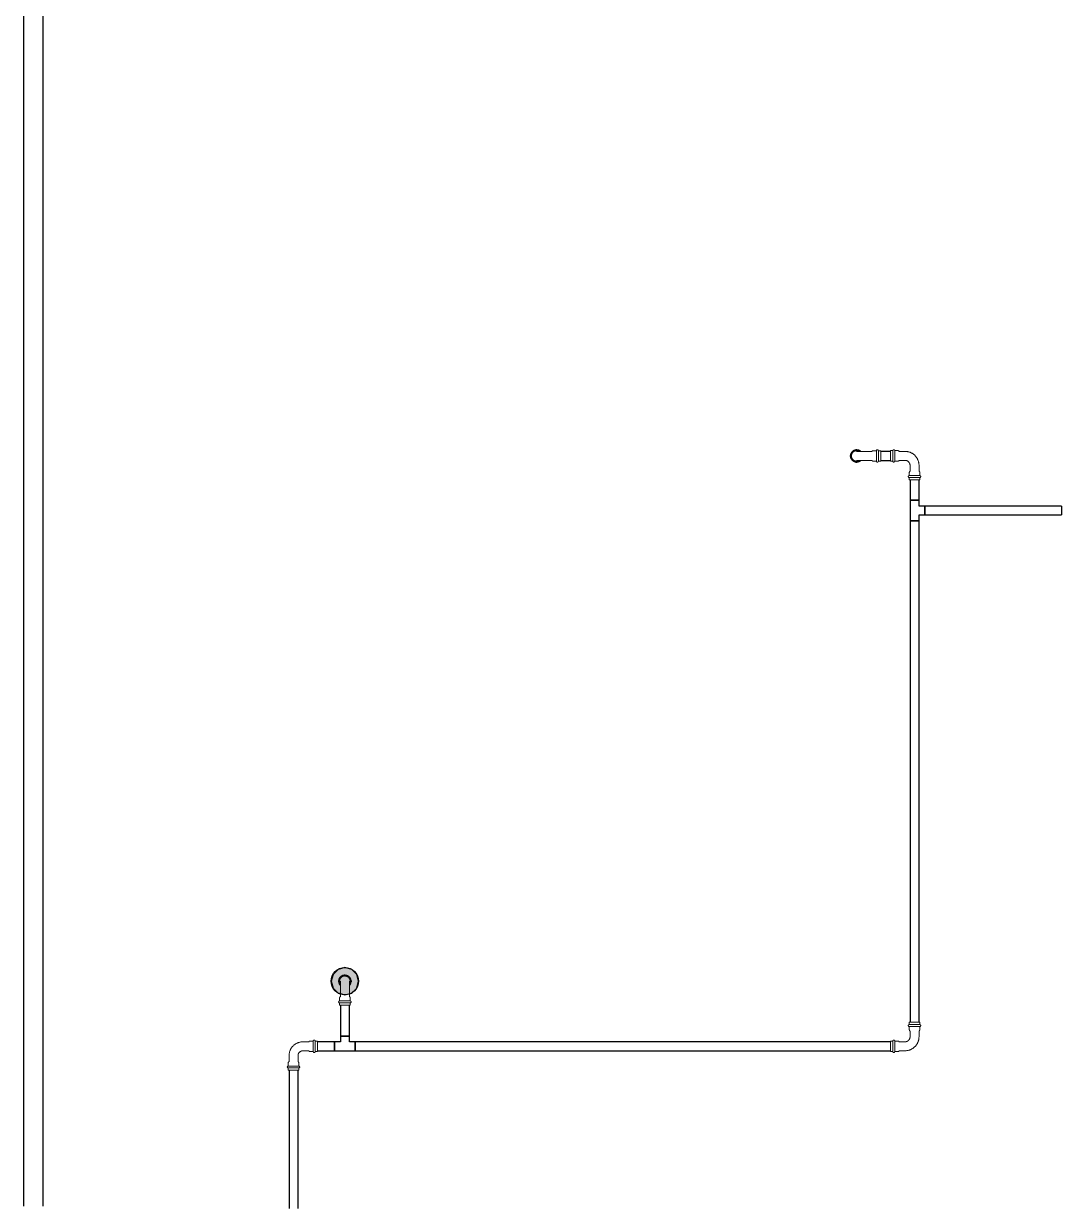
# Model space of a CAD drawing. Header units: inches. Extents: x -3327 to -1, y 8 to 1328.
# Drawn here: x -3016.4 to -2864.4, y 675.4 to 848.8 of the extents above; entities that cross this region are included whole.
import ezdxf

# ---------------------------------------------------------------- set-up
doc = ezdxf.new("R2010")
doc.units = ezdxf.units.IN
doc.header["$MEASUREMENT"] = 0
doc.layers.add('P-PIPE', color=3, linetype='Continuous', lineweight=9)
doc.layers.add('X - REF - FP', color=7, linetype='Continuous', true_color=0xb90000)

# ---------------------------------------------------------------- blocks, each defined once
blk = doc.blocks.new('Victaulic-VicPress316-Elbow 90-45deg Style P568_P571 - Standard-V2-SECOND LEVEL')
at = {"layer": 'P-PIPE'}
for p, q in [((-3203.81, 730.05), (-3203.81, 729.6)), ((-3203.7, 731.1), (-3203.7, 730.2)), ((-3202.39, 730.21), (-3202.39, 731.1)), ((-3202.28, 729.6), (-3202.28, 730.05)), ((-3203.05, 729.6), (-3203.81, 729.6)), ((-3203.81, 729.31), (-3203.81, 728.97)), ((-3203.05, 729.31), (-3203.81, 729.31)), ((-3203.81, 728.97), (-3203.05, 728.97)), ((-3202.28, 729.6), (-3203.05, 729.6)), ((-3202.28, 729.31), (-3203.05, 729.31)), ((-3203.05, 728.97), (-3202.28, 728.97)), ((-3202.28, 728.97), (-3202.28, 729.31))]:
    blk.add_line(p, q, dxfattribs=at)
at = {"layer": 'P-PIPE', "flags": 128}
for points in [[(-3203.05, 733.4), (-3203.08, 733.4), (-3203.12, 733.4), (-3203.16, 733.4), (-3203.19, 733.39), (-3203.23, 733.38), (-3203.26, 733.38), (-3203.3, 733.37), (-3203.33, 733.36), (-3203.37, 733.34), (-3203.4, 733.33), (-3203.43, 733.32), (-3203.47, 733.3), (-3203.5, 733.28), (-3203.53, 733.26), (-3203.56, 733.24), (-3203.59, 733.22), (-3203.62, 733.2), (-3203.65, 733.18), (-3203.67, 733.15), (-3203.7, 733.13), (-3203.73, 733.1), (-3203.75, 733.07), (-3203.77, 733.04), (-3203.79, 733.01), (-3203.81, 732.98), (-3203.83, 732.95), (-3203.85, 732.92), (-3203.87, 732.89), (-3203.88, 732.85), (-3203.9, 732.82), (-3203.91, 732.79), (-3203.92, 732.75), (-3203.93, 732.72), (-3203.94, 732.68), (-3203.94, 732.65), (-3203.95, 732.61), (-3203.95, 732.57), (-3203.96, 732.54), (-3203.96, 732.5), (-3203.96, 732.46), (-3203.96, 732.43), (-3203.95, 732.39), (-3203.95, 732.35), (-3203.94, 732.32), (-3203.93, 732.28), (-3203.93, 732.25), (-3203.91, 732.21), (-3203.9, 732.18), (-3203.89, 732.14), (-3203.88, 732.11), (-3203.86, 732.08), (-3203.84, 732.05), (-3203.82, 732.01), (-3203.8, 731.98), (-3203.78, 731.95), (-3203.76, 731.92), (-3203.74, 731.9), (-3203.71, 731.87)], [(-3202.39, 731.86), (-3202.37, 731.88), (-3202.34, 731.91), (-3202.32, 731.94), (-3202.3, 731.97), (-3202.28, 732), (-3202.26, 732.03), (-3202.24, 732.06), (-3202.23, 732.09), (-3202.21, 732.13), (-3202.2, 732.16), (-3202.18, 732.19), (-3202.17, 732.23), (-3202.16, 732.26), (-3202.15, 732.3), (-3202.15, 732.33), (-3202.14, 732.37), (-3202.14, 732.41), (-3202.14, 732.44), (-3202.13, 732.48), (-3202.13, 732.52), (-3202.14, 732.55), (-3202.14, 732.59), (-3202.14, 732.63), (-3202.15, 732.66), (-3202.16, 732.7), (-3202.17, 732.73), (-3202.18, 732.77), (-3202.19, 732.8), (-3202.2, 732.84), (-3202.22, 732.87), (-3202.23, 732.9), (-3202.25, 732.93), (-3202.27, 732.97), (-3202.29, 733), (-3202.31, 733.03), (-3202.33, 733.06), (-3202.35, 733.08), (-3202.38, 733.11), (-3202.4, 733.14), (-3202.43, 733.16), (-3202.46, 733.19), (-3202.49, 733.21), (-3202.51, 733.23), (-3202.55, 733.25), (-3202.58, 733.27), (-3202.61, 733.29), (-3202.64, 733.31), (-3202.67, 733.32), (-3202.71, 733.34), (-3202.74, 733.35), (-3202.78, 733.36), (-3202.81, 733.37), (-3202.85, 733.38), (-3202.88, 733.39), (-3202.92, 733.39), (-3202.95, 733.4), (-3202.99, 733.4), (-3203.03, 733.4), (-3203.05, 733.4)], [(-3203.05, 733.26), (-3203.08, 733.26), (-3203.11, 733.25), (-3203.14, 733.25), (-3203.17, 733.25), (-3203.2, 733.24), (-3203.23, 733.23), (-3203.26, 733.23), (-3203.29, 733.22), (-3203.32, 733.21), (-3203.34, 733.2), (-3203.37, 733.18), (-3203.4, 733.17), (-3203.43, 733.16), (-3203.45, 733.14), (-3203.48, 733.12), (-3203.5, 733.1), (-3203.53, 733.09), (-3203.55, 733.07), (-3203.57, 733.05), (-3203.6, 733.02), (-3203.62, 733), (-3203.64, 732.98), (-3203.66, 732.95), (-3203.67, 732.93), (-3203.69, 732.9), (-3203.71, 732.88), (-3203.72, 732.85), (-3203.74, 732.82), (-3203.75, 732.8), (-3203.76, 732.77), (-3203.77, 732.74), (-3203.78, 732.71), (-3203.79, 732.68), (-3203.8, 732.65), (-3203.8, 732.62), (-3203.81, 732.59), (-3203.81, 732.56), (-3203.81, 732.53), (-3203.81, 732.5), (-3203.81, 732.47), (-3203.81, 732.44), (-3203.81, 732.41), (-3203.8, 732.38), (-3203.8, 732.35), (-3203.79, 732.32), (-3203.78, 732.29), (-3203.78, 732.26), (-3203.77, 732.23), (-3203.76, 732.2), (-3203.74, 732.17), (-3203.73, 732.14), (-3203.72, 732.12), (-3203.7, 732.1)], [(-3203.7, 732.49), (-3203.7, 732.49), (-3203.7, 732.49), (-3203.7, 732.48), (-3203.7, 732.47), (-3203.7, 732.46), (-3203.7, 732.45), (-3203.7, 732.44), (-3203.7, 732.42), (-3203.7, 732.4), (-3203.7, 732.38), (-3203.7, 732.36), (-3203.7, 732.33), (-3203.7, 732.31), (-3203.7, 732.28), (-3203.7, 732.25), (-3203.7, 732.21), (-3203.7, 732.18), (-3203.7, 732.14), (-3203.7, 732.11), (-3203.7, 732.07), (-3203.7, 732.03), (-3203.7, 731.98), (-3203.7, 731.94), (-3203.7, 731.9), (-3203.7, 731.85), (-3203.7, 731.8), (-3203.7, 731.75), (-3203.7, 731.7), (-3203.7, 731.65), (-3203.7, 731.6), (-3203.7, 731.55), (-3203.7, 731.5), (-3203.7, 731.44), (-3203.7, 731.39), (-3203.7, 731.33), (-3203.7, 731.28), (-3203.7, 731.22), (-3203.7, 731.17), (-3203.7, 731.11), (-3203.7, 731.1)], [(-3202.39, 732.1), (-3202.37, 732.13), (-3202.36, 732.16), (-3202.34, 732.18), (-3202.33, 732.21), (-3202.32, 732.24), (-3202.31, 732.27), (-3202.3, 732.3), (-3202.3, 732.33), (-3202.29, 732.36), (-3202.29, 732.39), (-3202.28, 732.42), (-3202.28, 732.45), (-3202.28, 732.48), (-3202.28, 732.51), (-3202.28, 732.54), (-3202.28, 732.57), (-3202.29, 732.6), (-3202.29, 732.63), (-3202.3, 732.66), (-3202.31, 732.69), (-3202.32, 732.72), (-3202.33, 732.75), (-3202.34, 732.78), (-3202.35, 732.81), (-3202.36, 732.84), (-3202.38, 732.86), (-3202.39, 732.89), (-3202.41, 732.92), (-3202.43, 732.94), (-3202.44, 732.97), (-3202.46, 732.99), (-3202.48, 733.01), (-3202.51, 733.03), (-3202.53, 733.06), (-3202.55, 733.08), (-3202.58, 733.09), (-3202.6, 733.11), (-3202.62, 733.13), (-3202.65, 733.15), (-3202.68, 733.16), (-3202.7, 733.18), (-3202.73, 733.19), (-3202.76, 733.2), (-3202.79, 733.21), (-3202.82, 733.22), (-3202.85, 733.23), (-3202.88, 733.24), (-3202.91, 733.24), (-3202.94, 733.25), (-3202.97, 733.25), (-3203, 733.26), (-3203.03, 733.26), (-3203.05, 733.26)], [(-3202.39, 731.1), (-3202.39, 731.15), (-3202.39, 731.21), (-3202.39, 731.26), (-3202.39, 731.32), (-3202.39, 731.37), (-3202.39, 731.43), (-3202.39, 731.48), (-3202.39, 731.54), (-3202.39, 731.59), (-3202.39, 731.64), (-3202.39, 731.69), (-3202.39, 731.74), (-3202.39, 731.79), (-3202.39, 731.84), (-3202.39, 731.88), (-3202.39, 731.93), (-3202.39, 731.97), (-3202.39, 732.02), (-3202.39, 732.06), (-3202.39, 732.1), (-3202.39, 732.13), (-3202.39, 732.17), (-3202.39, 732.21), (-3202.39, 732.24), (-3202.39, 732.27), (-3202.39, 732.3), (-3202.39, 732.33), (-3202.39, 732.35), (-3202.39, 732.37), (-3202.39, 732.4), (-3202.39, 732.41), (-3202.39, 732.43), (-3202.39, 732.45), (-3202.39, 732.46), (-3202.39, 732.47), (-3202.39, 732.48), (-3202.39, 732.48), (-3202.39, 732.49), (-3202.39, 732.49), (-3202.39, 732.49)], [(-3203.81, 730.05), (-3203.81, 730.06), (-3203.81, 730.07), (-3203.81, 730.08), (-3203.81, 730.09), (-3203.81, 730.11), (-3203.8, 730.12), (-3203.8, 730.13), (-3203.8, 730.14), (-3203.8, 730.15), (-3203.79, 730.16), (-3203.79, 730.17), (-3203.78, 730.18), (-3203.78, 730.19), (-3203.77, 730.2), (-3203.76, 730.2), (-3203.76, 730.21), (-3203.75, 730.22), (-3203.74, 730.23), (-3203.74, 730.24), (-3203.73, 730.25), (-3203.72, 730.25), (-3203.71, 730.26), (-3203.71, 730.27), (-3203.7, 730.27)], [(-3202.39, 730.27), (-3202.38, 730.26), (-3202.37, 730.26), (-3202.36, 730.25), (-3202.36, 730.24), (-3202.35, 730.23), (-3202.34, 730.22), (-3202.33, 730.22), (-3202.33, 730.21), (-3202.32, 730.2), (-3202.32, 730.19), (-3202.31, 730.18), (-3202.31, 730.17), (-3202.3, 730.16), (-3202.3, 730.15), (-3202.29, 730.14), (-3202.29, 730.13), (-3202.29, 730.12), (-3202.29, 730.11), (-3202.28, 730.1), (-3202.28, 730.09), (-3202.28, 730.07), (-3202.28, 730.06), (-3202.28, 730.05), (-3202.28, 730.05)], [(-3203.81, 729.31), (-3203.82, 729.31), (-3203.82, 729.31), (-3203.83, 729.31), (-3203.84, 729.31), (-3203.84, 729.31), (-3203.85, 729.31), (-3203.85, 729.31), (-3203.86, 729.32), (-3203.86, 729.32), (-3203.87, 729.32), (-3203.87, 729.32), (-3203.88, 729.32), (-3203.88, 729.33), (-3203.89, 729.33), (-3203.89, 729.33), (-3203.9, 729.34), (-3203.9, 729.34), (-3203.91, 729.34), (-3203.91, 729.35), (-3203.92, 729.35), (-3203.92, 729.36), (-3203.92, 729.36), (-3203.93, 729.37), (-3203.93, 729.37), (-3203.93, 729.38), (-3203.94, 729.38), (-3203.94, 729.39), (-3203.94, 729.39), (-3203.95, 729.4), (-3203.95, 729.4), (-3203.95, 729.41), (-3203.95, 729.41), (-3203.95, 729.42), (-3203.95, 729.42), (-3203.96, 729.43), (-3203.96, 729.44), (-3203.96, 729.44), (-3203.96, 729.45), (-3203.96, 729.45), (-3203.96, 729.46), (-3203.96, 729.46), (-3203.96, 729.47), (-3203.96, 729.48), (-3203.96, 729.48), (-3203.95, 729.49), (-3203.95, 729.49), (-3203.95, 729.5), (-3203.95, 729.5), (-3203.95, 729.51), (-3203.94, 729.51), (-3203.94, 729.52), (-3203.94, 729.52), (-3203.94, 729.53), (-3203.93, 729.53), (-3203.93, 729.54), (-3203.93, 729.54), (-3203.92, 729.55), (-3203.92, 729.55), (-3203.92, 729.56), (-3203.91, 729.56), (-3203.91, 729.57), (-3203.9, 729.57), (-3203.9, 729.57), (-3203.89, 729.58), (-3203.89, 729.58), (-3203.88, 729.58), (-3203.88, 729.58), (-3203.87, 729.59), (-3203.87, 729.59), (-3203.86, 729.59), (-3203.86, 729.59), (-3203.85, 729.59), (-3203.84, 729.6), (-3203.84, 729.6), (-3203.83, 729.6), (-3203.83, 729.6), (-3203.82, 729.6), (-3203.82, 729.6), (-3203.81, 729.6)], [(-3203.05, 729.6), (-3203.08, 729.6), (-3203.11, 729.6), (-3203.14, 729.6), (-3203.17, 729.6), (-3203.2, 729.6), (-3203.23, 729.6), (-3203.26, 729.6), (-3203.29, 729.6), (-3203.32, 729.6), (-3203.34, 729.6), (-3203.37, 729.6), (-3203.4, 729.6), (-3203.43, 729.6), (-3203.45, 729.6), (-3203.48, 729.6), (-3203.5, 729.6), (-3203.53, 729.6), (-3203.55, 729.6), (-3203.57, 729.6), (-3203.6, 729.6), (-3203.62, 729.6), (-3203.64, 729.6), (-3203.66, 729.6), (-3203.67, 729.6), (-3203.69, 729.6), (-3203.71, 729.6), (-3203.72, 729.6), (-3203.74, 729.6), (-3203.75, 729.6), (-3203.76, 729.6), (-3203.77, 729.6), (-3203.78, 729.6), (-3203.79, 729.6), (-3203.8, 729.6), (-3203.8, 729.6), (-3203.81, 729.6), (-3203.81, 729.6), (-3203.81, 729.6), (-3203.81, 729.6), (-3203.81, 729.6)], [(-3203.81, 729.6), (-3203.81, 729.6), (-3203.81, 729.6), (-3203.81, 729.6), (-3203.8, 729.6), (-3203.8, 729.6), (-3203.79, 729.6), (-3203.78, 729.6), (-3203.77, 729.6)], [(-3203.77, 729.31), (-3203.78, 729.31), (-3203.79, 729.31), (-3203.8, 729.31), (-3203.8, 729.31), (-3203.81, 729.31), (-3203.81, 729.31), (-3203.81, 729.31), (-3203.81, 729.31), (-3203.81, 729.31)], [(-3203.81, 729.31), (-3203.81, 729.31), (-3203.81, 729.31), (-3203.81, 729.31), (-3203.8, 729.31), (-3203.8, 729.31), (-3203.79, 729.31), (-3203.78, 729.31), (-3203.77, 729.31), (-3203.76, 729.31), (-3203.75, 729.31), (-3203.74, 729.31), (-3203.73, 729.31), (-3203.71, 729.31), (-3203.7, 729.31), (-3203.68, 729.31), (-3203.66, 729.31), (-3203.64, 729.31), (-3203.62, 729.31), (-3203.6, 729.31), (-3203.58, 729.31), (-3203.56, 729.31), (-3203.53, 729.31), (-3203.51, 729.31), (-3203.49, 729.31), (-3203.46, 729.31), (-3203.43, 729.31), (-3203.41, 729.31), (-3203.38, 729.31), (-3203.35, 729.31), (-3203.32, 729.31), (-3203.29, 729.31), (-3203.27, 729.31), (-3203.24, 729.31), (-3203.21, 729.31), (-3203.18, 729.31), (-3203.15, 729.31), (-3203.12, 729.31), (-3203.08, 729.31), (-3203.05, 729.31), (-3203.05, 729.31)], [(-3202.28, 729.6), (-3202.28, 729.6), (-3202.28, 729.6), (-3202.29, 729.6), (-3202.29, 729.6), (-3202.29, 729.6), (-3202.3, 729.6), (-3202.31, 729.6), (-3202.32, 729.6), (-3202.33, 729.6), (-3202.34, 729.6), (-3202.35, 729.6), (-3202.37, 729.6), (-3202.38, 729.6), (-3202.4, 729.6), (-3202.41, 729.6), (-3202.43, 729.6), (-3202.45, 729.6), (-3202.47, 729.6), (-3202.49, 729.6), (-3202.51, 729.6), (-3202.53, 729.6), (-3202.56, 729.6), (-3202.58, 729.6), (-3202.61, 729.6), (-3202.63, 729.6), (-3202.66, 729.6), (-3202.68, 729.6), (-3202.71, 729.6), (-3202.74, 729.6), (-3202.77, 729.6), (-3202.8, 729.6), (-3202.83, 729.6), (-3202.86, 729.6), (-3202.89, 729.6), (-3202.92, 729.6), (-3202.95, 729.6), (-3202.98, 729.6), (-3203.01, 729.6), (-3203.04, 729.6), (-3203.05, 729.6)], [(-3203.05, 729.31), (-3203.02, 729.31), (-3202.98, 729.31), (-3202.95, 729.31), (-3202.92, 729.31), (-3202.89, 729.31), (-3202.86, 729.31), (-3202.83, 729.31), (-3202.8, 729.31), (-3202.78, 729.31), (-3202.75, 729.31), (-3202.72, 729.31), (-3202.69, 729.31), (-3202.67, 729.31), (-3202.64, 729.31), (-3202.61, 729.31), (-3202.59, 729.31), (-3202.56, 729.31), (-3202.54, 729.31), (-3202.52, 729.31), (-3202.5, 729.31), (-3202.48, 729.31), (-3202.46, 729.31), (-3202.44, 729.31), (-3202.42, 729.31), (-3202.4, 729.31), (-3202.39, 729.31), (-3202.37, 729.31), (-3202.36, 729.31), (-3202.34, 729.31), (-3202.33, 729.31), (-3202.32, 729.31), (-3202.31, 729.31), (-3202.3, 729.31), (-3202.3, 729.31), (-3202.29, 729.31), (-3202.29, 729.31), (-3202.28, 729.31), (-3202.28, 729.31), (-3202.28, 729.31), (-3202.28, 729.31)], [(-3202.32, 729.6), (-3202.31, 729.6), (-3202.3, 729.6), (-3202.3, 729.6), (-3202.29, 729.6), (-3202.29, 729.6), (-3202.28, 729.6), (-3202.28, 729.6), (-3202.28, 729.6), (-3202.28, 729.6)], [(-3202.28, 729.31), (-3202.28, 729.31), (-3202.28, 729.31), (-3202.29, 729.31), (-3202.29, 729.31), (-3202.29, 729.31), (-3202.3, 729.31), (-3202.31, 729.31), (-3202.32, 729.31)], [(-3202.28, 729.6), (-3202.27, 729.6), (-3202.27, 729.6), (-3202.26, 729.6), (-3202.26, 729.6), (-3202.25, 729.6), (-3202.24, 729.6), (-3202.24, 729.59), (-3202.23, 729.59), (-3202.23, 729.59), (-3202.22, 729.59), (-3202.22, 729.59), (-3202.21, 729.58), (-3202.21, 729.58), (-3202.2, 729.58), (-3202.2, 729.57), (-3202.19, 729.57), (-3202.19, 729.57), (-3202.18, 729.56), (-3202.18, 729.56), (-3202.18, 729.56), (-3202.17, 729.55), (-3202.17, 729.55), (-3202.16, 729.54), (-3202.16, 729.54), (-3202.16, 729.53), (-3202.15, 729.53), (-3202.15, 729.52), (-3202.15, 729.52), (-3202.15, 729.51), (-3202.14, 729.51), (-3202.14, 729.5), (-3202.14, 729.5), (-3202.14, 729.49), (-3202.14, 729.48), (-3202.14, 729.48), (-3202.14, 729.47), (-3202.13, 729.47), (-3202.13, 729.46), (-3202.13, 729.46), (-3202.13, 729.45), (-3202.13, 729.44), (-3202.13, 729.44), (-3202.14, 729.43), (-3202.14, 729.43), (-3202.14, 729.42), (-3202.14, 729.42), (-3202.14, 729.41), (-3202.14, 729.4), (-3202.14, 729.4), (-3202.15, 729.39), (-3202.15, 729.39), (-3202.15, 729.38), (-3202.16, 729.38), (-3202.16, 729.37), (-3202.16, 729.37), (-3202.17, 729.36), (-3202.17, 729.36), (-3202.17, 729.35), (-3202.18, 729.35), (-3202.18, 729.35), (-3202.19, 729.34), (-3202.19, 729.34), (-3202.19, 729.34), (-3202.2, 729.33), (-3202.2, 729.33), (-3202.21, 729.33), (-3202.21, 729.32), (-3202.22, 729.32), (-3202.23, 729.32), (-3202.23, 729.32), (-3202.24, 729.32), (-3202.24, 729.31), (-3202.25, 729.31), (-3202.25, 729.31), (-3202.26, 729.31), (-3202.26, 729.31), (-3202.27, 729.31), (-3202.28, 729.31), (-3202.28, 729.31)]]:
    blk.add_lwpolyline(points, dxfattribs=at)
blk = doc.blocks.new('Victaulic-VicPress316-Elbow 90-45deg Style P568_P571 - Standard-V1-SECOND LEVEL')
at = {"layer": 'P-PIPE'}
for p, q in [((-0.77, 3.52), (-0.77, 3.18)), ((0.77, 3.52), (-0.77, 3.52)), ((0.77, 3.18), (0.77, 3.52)), ((-0.77, 3.18), (0.77, 3.18)), ((-0.77, 2.89), (-0.77, 2.44)), ((-0.77, 2.89), (0.77, 2.89)), ((-0.66, 2.28), (-0.66, 1.39)), ((0.66, 1.39), (0.66, 2.28)), ((0.77, 2.44), (0.77, 2.89)), ((-3.18, 0.77), (-3.52, 0.77)), ((-3.52, 0.77), (-3.52, -0.77)), ((-3.18, -0.77), (-3.18, 0.77)), ((-2.44, 0.77), (-2.89, 0.77)), ((-2.89, -0.77), (-2.89, 0.77)), ((-1.39, 0.66), (-2.28, 0.66)), ((-3.52, -0.77), (-3.18, -0.77)), ((-2.89, -0.77), (-2.44, -0.77)), ((-2.28, -0.66), (-1.39, -0.66))]:
    blk.add_line(p, q, dxfattribs=at)
at = {"layer": 'P-PIPE', "flags": 128}
for points in [[(-0.77, 2.89), (-0.77, 2.89), (-0.78, 2.89), (-0.78, 2.89), (-0.79, 2.89), (-0.8, 2.89), (-0.8, 2.89), (-0.81, 2.9), (-0.81, 2.9), (-0.82, 2.9), (-0.82, 2.9), (-0.83, 2.9), (-0.83, 2.91), (-0.84, 2.91), (-0.84, 2.91), (-0.85, 2.92), (-0.85, 2.92), (-0.86, 2.92), (-0.86, 2.93), (-0.87, 2.93), (-0.87, 2.93), (-0.87, 2.94), (-0.88, 2.94), (-0.88, 2.95), (-0.89, 2.95), (-0.89, 2.96), (-0.89, 2.96), (-0.89, 2.97), (-0.9, 2.97), (-0.9, 2.98), (-0.9, 2.98), (-0.9, 2.99), (-0.91, 2.99), (-0.91, 3), (-0.91, 3.01), (-0.91, 3.01), (-0.91, 3.02), (-0.91, 3.02), (-0.91, 3.03), (-0.91, 3.03), (-0.91, 3.04), (-0.91, 3.05), (-0.91, 3.05), (-0.91, 3.06), (-0.91, 3.06), (-0.91, 3.07), (-0.91, 3.07), (-0.91, 3.08), (-0.9, 3.09), (-0.9, 3.09), (-0.9, 3.1), (-0.9, 3.1), (-0.89, 3.11), (-0.89, 3.11), (-0.89, 3.12), (-0.88, 3.12), (-0.88, 3.13), (-0.88, 3.13), (-0.87, 3.14), (-0.87, 3.14), (-0.86, 3.14), (-0.86, 3.15), (-0.86, 3.15), (-0.85, 3.15), (-0.85, 3.16), (-0.84, 3.16), (-0.84, 3.16), (-0.83, 3.17), (-0.83, 3.17), (-0.82, 3.17), (-0.82, 3.17), (-0.81, 3.17), (-0.8, 3.18), (-0.8, 3.18), (-0.79, 3.18), (-0.79, 3.18), (-0.78, 3.18), (-0.78, 3.18), (-0.77, 3.18), (-0.77, 3.18)], [(0.77, 3.18), (0.77, 3.18), (0.76, 3.18), (0.76, 3.18), (0.76, 3.18), (0.75, 3.18), (0.74, 3.18), (0.74, 3.18), (0.73, 3.18), (0.72, 3.18), (0.71, 3.18), (0.69, 3.18), (0.68, 3.18), (0.67, 3.18), (0.65, 3.18), (0.63, 3.18), (0.61, 3.18), (0.6, 3.18), (0.58, 3.18), (0.56, 3.18), (0.53, 3.18), (0.51, 3.18), (0.49, 3.18), (0.46, 3.18), (0.44, 3.18), (0.41, 3.18), (0.39, 3.18), (0.36, 3.18), (0.33, 3.18), (0.31, 3.18), (0.28, 3.18), (0.25, 3.18), (0.22, 3.18), (0.19, 3.18), (0.16, 3.18), (0.13, 3.18), (0.1, 3.18), (0.07, 3.18), (0.04, 3.18), (0.01, 3.18), (-0.02, 3.18), (-0.05, 3.18), (-0.08, 3.18), (-0.11, 3.18), (-0.14, 3.18), (-0.17, 3.18), (-0.2, 3.18), (-0.23, 3.18), (-0.26, 3.18), (-0.29, 3.18), (-0.32, 3.18), (-0.35, 3.18), (-0.37, 3.18), (-0.4, 3.18), (-0.43, 3.18), (-0.45, 3.18), (-0.48, 3.18), (-0.5, 3.18), (-0.52, 3.18), (-0.54, 3.18), (-0.57, 3.18), (-0.59, 3.18), (-0.6, 3.18), (-0.62, 3.18), (-0.64, 3.18), (-0.66, 3.18), (-0.67, 3.18), (-0.69, 3.18), (-0.7, 3.18), (-0.71, 3.18), (-0.72, 3.18), (-0.73, 3.18), (-0.74, 3.18), (-0.75, 3.18), (-0.75, 3.18), (-0.76, 3.18), (-0.76, 3.18), (-0.77, 3.18), (-0.77, 3.18), (-0.77, 3.18)], [(-0.77, 3.18), (-0.77, 3.18), (-0.76, 3.18), (-0.76, 3.18), (-0.76, 3.18), (-0.75, 3.18), (-0.74, 3.18), (-0.74, 3.18), (-0.73, 3.18)], [(-0.77, 2.89), (-0.77, 2.89), (-0.76, 2.89), (-0.76, 2.89), (-0.76, 2.89), (-0.75, 2.89), (-0.74, 2.89), (-0.74, 2.89), (-0.73, 2.89), (-0.72, 2.89), (-0.71, 2.89), (-0.69, 2.89), (-0.68, 2.89), (-0.67, 2.89), (-0.65, 2.89), (-0.63, 2.89), (-0.61, 2.89), (-0.6, 2.89), (-0.58, 2.89), (-0.56, 2.89), (-0.53, 2.89), (-0.51, 2.89), (-0.49, 2.89), (-0.46, 2.89), (-0.44, 2.89), (-0.41, 2.89), (-0.39, 2.89), (-0.36, 2.89), (-0.33, 2.89), (-0.31, 2.89), (-0.28, 2.89), (-0.25, 2.89), (-0.22, 2.89), (-0.19, 2.89), (-0.16, 2.89), (-0.13, 2.89), (-0.1, 2.89), (-0.07, 2.89), (-0.04, 2.89), (-0.01, 2.89), (0.02, 2.89), (0.05, 2.89), (0.08, 2.89), (0.11, 2.89), (0.14, 2.89), (0.17, 2.89), (0.2, 2.89), (0.23, 2.89), (0.26, 2.89), (0.29, 2.89), (0.32, 2.89), (0.35, 2.89), (0.37, 2.89), (0.4, 2.89), (0.43, 2.89), (0.45, 2.89), (0.48, 2.89), (0.5, 2.89), (0.52, 2.89), (0.54, 2.89), (0.57, 2.89), (0.59, 2.89), (0.6, 2.89), (0.62, 2.89), (0.64, 2.89), (0.66, 2.89), (0.67, 2.89), (0.69, 2.89), (0.7, 2.89), (0.71, 2.89), (0.72, 2.89), (0.73, 2.89), (0.74, 2.89), (0.75, 2.89), (0.75, 2.89), (0.76, 2.89), (0.76, 2.89), (0.77, 2.89), (0.77, 2.89), (0.77, 2.89)], [(-0.72, 2.89), (-0.73, 2.89), (-0.74, 2.89), (-0.75, 2.89), (-0.75, 2.89), (-0.76, 2.89), (-0.76, 2.89), (-0.77, 2.89), (-0.77, 2.89), (-0.77, 2.89)], [(-0.66, 2.22), (-0.67, 2.23), (-0.67, 2.23), (-0.68, 2.24), (-0.69, 2.25), (-0.7, 2.26), (-0.7, 2.27), (-0.71, 2.27), (-0.72, 2.28), (-0.72, 2.29), (-0.73, 2.3), (-0.73, 2.31), (-0.74, 2.32), (-0.74, 2.33), (-0.75, 2.34), (-0.75, 2.35), (-0.76, 2.36), (-0.76, 2.37), (-0.76, 2.38), (-0.76, 2.39), (-0.76, 2.4), (-0.77, 2.42), (-0.77, 2.43), (-0.77, 2.44), (-0.77, 2.44)], [(0.77, 2.44), (0.77, 2.43), (0.77, 2.42), (0.76, 2.41), (0.76, 2.4), (0.76, 2.38), (0.76, 2.37), (0.76, 2.36), (0.75, 2.35), (0.75, 2.34), (0.74, 2.33), (0.74, 2.32), (0.74, 2.31), (0.73, 2.3), (0.72, 2.29), (0.72, 2.29), (0.71, 2.28), (0.71, 2.27), (0.7, 2.26), (0.69, 2.25), (0.68, 2.24), (0.68, 2.24), (0.67, 2.23), (0.66, 2.22), (0.66, 2.22)], [(0.72, 3.18), (0.73, 3.18), (0.74, 3.18), (0.75, 3.18), (0.75, 3.18), (0.76, 3.18), (0.76, 3.18), (0.77, 3.18), (0.77, 3.18), (0.77, 3.18)], [(0.77, 2.89), (0.77, 2.89), (0.76, 2.89), (0.76, 2.89), (0.76, 2.89), (0.75, 2.89), (0.74, 2.89), (0.74, 2.89), (0.73, 2.89)], [(0.77, 3.18), (0.77, 3.18), (0.78, 3.18), (0.78, 3.18), (0.79, 3.18), (0.8, 3.18), (0.8, 3.18), (0.81, 3.18), (0.81, 3.17), (0.82, 3.17), (0.82, 3.17), (0.83, 3.17), (0.83, 3.17), (0.84, 3.16), (0.84, 3.16), (0.85, 3.16), (0.85, 3.15), (0.86, 3.15), (0.86, 3.15), (0.87, 3.14), (0.87, 3.14), (0.87, 3.13), (0.88, 3.13), (0.88, 3.12), (0.89, 3.12), (0.89, 3.11), (0.89, 3.11), (0.89, 3.1), (0.9, 3.1), (0.9, 3.09), (0.9, 3.09), (0.9, 3.08), (0.91, 3.08), (0.91, 3.07), (0.91, 3.07), (0.91, 3.06), (0.91, 3.05), (0.91, 3.05), (0.91, 3.04), (0.91, 3.04), (0.91, 3.03), (0.91, 3.03), (0.91, 3.02), (0.91, 3.01), (0.91, 3.01), (0.91, 3), (0.91, 3), (0.91, 2.99), (0.9, 2.99), (0.9, 2.98), (0.9, 2.98), (0.9, 2.97), (0.89, 2.97), (0.89, 2.96), (0.89, 2.96), (0.88, 2.95), (0.88, 2.95), (0.88, 2.94), (0.87, 2.94), (0.87, 2.93), (0.86, 2.93), (0.86, 2.92), (0.86, 2.92), (0.85, 2.92), (0.85, 2.91), (0.84, 2.91), (0.84, 2.91), (0.83, 2.91), (0.83, 2.9), (0.82, 2.9), (0.82, 2.9), (0.81, 2.9), (0.8, 2.9), (0.8, 2.89), (0.79, 2.89), (0.79, 2.89), (0.78, 2.89), (0.78, 2.89), (0.77, 2.89), (0.77, 2.89)], [(-3.18, 0.77), (-3.18, 0.77), (-3.18, 0.78), (-3.18, 0.78), (-3.18, 0.79), (-3.18, 0.8), (-3.18, 0.8), (-3.18, 0.81), (-3.17, 0.81), (-3.17, 0.82), (-3.17, 0.82), (-3.17, 0.83), (-3.17, 0.83), (-3.16, 0.84), (-3.16, 0.84), (-3.16, 0.85), (-3.15, 0.85), (-3.15, 0.86), (-3.15, 0.86), (-3.14, 0.87), (-3.14, 0.87), (-3.13, 0.87), (-3.13, 0.88), (-3.12, 0.88), (-3.12, 0.89), (-3.11, 0.89), (-3.11, 0.89), (-3.1, 0.89), (-3.1, 0.9), (-3.09, 0.9), (-3.09, 0.9), (-3.08, 0.9), (-3.08, 0.91), (-3.07, 0.91), (-3.07, 0.91), (-3.06, 0.91), (-3.05, 0.91), (-3.05, 0.91), (-3.04, 0.91), (-3.04, 0.91), (-3.03, 0.91), (-3.03, 0.91), (-3.02, 0.91), (-3.01, 0.91), (-3.01, 0.91), (-3, 0.91), (-3, 0.91), (-2.99, 0.91), (-2.99, 0.9), (-2.98, 0.9), (-2.98, 0.9), (-2.97, 0.9), (-2.97, 0.89), (-2.96, 0.89), (-2.96, 0.89), (-2.95, 0.88), (-2.95, 0.88), (-2.94, 0.88), (-2.94, 0.87), (-2.93, 0.87), (-2.93, 0.86), (-2.92, 0.86), (-2.92, 0.86), (-2.92, 0.85), (-2.91, 0.85), (-2.91, 0.84), (-2.91, 0.84), (-2.91, 0.83), (-2.9, 0.83), (-2.9, 0.82), (-2.9, 0.82), (-2.9, 0.81), (-2.9, 0.8), (-2.89, 0.8), (-2.89, 0.79), (-2.89, 0.79), (-2.89, 0.78), (-2.89, 0.78), (-2.89, 0.77), (-2.89, 0.77)], [(-3.18, 0.77), (-3.18, 0.77), (-3.18, 0.76), (-3.18, 0.76), (-3.18, 0.76), (-3.18, 0.75), (-3.18, 0.74), (-3.18, 0.74), (-3.18, 0.73), (-3.18, 0.72), (-3.18, 0.71), (-3.18, 0.69), (-3.18, 0.68), (-3.18, 0.67), (-3.18, 0.65), (-3.18, 0.63), (-3.18, 0.61), (-3.18, 0.6), (-3.18, 0.58), (-3.18, 0.56), (-3.18, 0.53), (-3.18, 0.51), (-3.18, 0.49), (-3.18, 0.46), (-3.18, 0.44), (-3.18, 0.41), (-3.18, 0.39), (-3.18, 0.36), (-3.18, 0.33), (-3.18, 0.31), (-3.18, 0.28), (-3.18, 0.25), (-3.18, 0.22), (-3.18, 0.19), (-3.18, 0.16), (-3.18, 0.13), (-3.18, 0.1), (-3.18, 0.07), (-3.18, 0.04), (-3.18, 0.01), (-3.18, -0.02), (-3.18, -0.05), (-3.18, -0.08), (-3.18, -0.11), (-3.18, -0.14), (-3.18, -0.17), (-3.18, -0.2), (-3.18, -0.23), (-3.18, -0.26), (-3.18, -0.29), (-3.18, -0.32), (-3.18, -0.35), (-3.18, -0.37), (-3.18, -0.4), (-3.18, -0.43), (-3.18, -0.45), (-3.18, -0.48), (-3.18, -0.5), (-3.18, -0.52), (-3.18, -0.54), (-3.18, -0.57), (-3.18, -0.59), (-3.18, -0.6), (-3.18, -0.62), (-3.18, -0.64), (-3.18, -0.66), (-3.18, -0.67), (-3.18, -0.69), (-3.18, -0.7), (-3.18, -0.71), (-3.18, -0.72), (-3.18, -0.73), (-3.18, -0.74), (-3.18, -0.75), (-3.18, -0.75), (-3.18, -0.76), (-3.18, -0.76), (-3.18, -0.77), (-3.18, -0.77), (-3.18, -0.77)], [(-3.18, 0.72), (-3.18, 0.73), (-3.18, 0.74), (-3.18, 0.75), (-3.18, 0.75), (-3.18, 0.76), (-3.18, 0.76), (-3.18, 0.77), (-3.18, 0.77), (-3.18, 0.77)], [(-2.89, -0.77), (-2.89, -0.77), (-2.89, -0.76), (-2.89, -0.76), (-2.89, -0.76), (-2.89, -0.75), (-2.89, -0.74), (-2.89, -0.74), (-2.89, -0.73), (-2.89, -0.72), (-2.89, -0.71), (-2.89, -0.69), (-2.89, -0.68), (-2.89, -0.67), (-2.89, -0.65), (-2.89, -0.63), (-2.89, -0.61), (-2.89, -0.6), (-2.89, -0.58), (-2.89, -0.56), (-2.89, -0.53), (-2.89, -0.51), (-2.89, -0.49), (-2.89, -0.46), (-2.89, -0.44), (-2.89, -0.41), (-2.89, -0.39), (-2.89, -0.36), (-2.89, -0.33), (-2.89, -0.31), (-2.89, -0.28), (-2.89, -0.25), (-2.89, -0.22), (-2.89, -0.19), (-2.89, -0.16), (-2.89, -0.13), (-2.89, -0.1), (-2.89, -0.07), (-2.89, -0.04), (-2.89, -0.01), (-2.89, 0.02), (-2.89, 0.05), (-2.89, 0.08), (-2.89, 0.11), (-2.89, 0.14), (-2.89, 0.17), (-2.89, 0.2), (-2.89, 0.23), (-2.89, 0.26), (-2.89, 0.29), (-2.89, 0.32), (-2.89, 0.35), (-2.89, 0.37), (-2.89, 0.4), (-2.89, 0.43), (-2.89, 0.45), (-2.89, 0.48), (-2.89, 0.5), (-2.89, 0.52), (-2.89, 0.54), (-2.89, 0.57), (-2.89, 0.59), (-2.89, 0.6), (-2.89, 0.62), (-2.89, 0.64), (-2.89, 0.66), (-2.89, 0.67), (-2.89, 0.69), (-2.89, 0.7), (-2.89, 0.71), (-2.89, 0.72), (-2.89, 0.73), (-2.89, 0.74), (-2.89, 0.75), (-2.89, 0.75), (-2.89, 0.76), (-2.89, 0.76), (-2.89, 0.77), (-2.89, 0.77), (-2.89, 0.77)], [(-2.89, 0.77), (-2.89, 0.77), (-2.89, 0.76), (-2.89, 0.76), (-2.89, 0.76), (-2.89, 0.75), (-2.89, 0.74), (-2.89, 0.74), (-2.89, 0.73)], [(-2.44, 0.77), (-2.43, 0.77), (-2.42, 0.77), (-2.41, 0.76), (-2.4, 0.76), (-2.38, 0.76), (-2.37, 0.76), (-2.36, 0.76), (-2.35, 0.75), (-2.34, 0.75), (-2.33, 0.74), (-2.32, 0.74), (-2.31, 0.74), (-2.3, 0.73), (-2.29, 0.72), (-2.29, 0.72), (-2.28, 0.71), (-2.27, 0.71), (-2.26, 0.7), (-2.25, 0.69), (-2.24, 0.68), (-2.24, 0.68), (-2.23, 0.67), (-2.22, 0.66), (-2.22, 0.66)], [(-0.66, 1.39), (-0.66, 1.36), (-0.66, 1.33), (-0.66, 1.3), (-0.67, 1.28), (-0.67, 1.25), (-0.68, 1.22), (-0.69, 1.19), (-0.69, 1.16), (-0.7, 1.13), (-0.72, 1.11), (-0.73, 1.08), (-0.74, 1.05), (-0.75, 1.03), (-0.77, 1), (-0.79, 0.98), (-0.8, 0.95), (-0.82, 0.93), (-0.84, 0.91), (-0.86, 0.89), (-0.88, 0.87), (-0.9, 0.85), (-0.92, 0.83), (-0.95, 0.81), (-0.97, 0.79), (-1, 0.77), (-1.02, 0.76), (-1.05, 0.74), (-1.07, 0.73), (-1.1, 0.72), (-1.13, 0.71), (-1.15, 0.7), (-1.18, 0.69), (-1.21, 0.68), (-1.24, 0.67), (-1.27, 0.67), (-1.3, 0.66), (-1.33, 0.66), (-1.36, 0.66), (-1.39, 0.66), (-1.39, 0.66)], [(-1.39, -0.66), (-1.31, -0.66), (-1.23, -0.65), (-1.15, -0.64), (-1.07, -0.63), (-0.99, -0.62), (-0.91, -0.6), (-0.83, -0.58), (-0.75, -0.55), (-0.67, -0.53), (-0.59, -0.5), (-0.52, -0.46), (-0.45, -0.43), (-0.37, -0.39), (-0.3, -0.34), (-0.24, -0.3), (-0.17, -0.25), (-0.1, -0.2), (-0.04, -0.15), (0.02, -0.09), (0.08, -0.04), (0.13, 0.02), (0.19, 0.09), (0.24, 0.15), (0.29, 0.22), (0.33, 0.29), (0.38, 0.35), (0.42, 0.43), (0.45, 0.5), (0.49, 0.57), (0.52, 0.65), (0.55, 0.73), (0.57, 0.81), (0.59, 0.88), (0.61, 0.96), (0.63, 1.04), (0.64, 1.13), (0.65, 1.21), (0.65, 1.29), (0.66, 1.37), (0.66, 1.39)], [(-3.18, -0.77), (-3.18, -0.77), (-3.18, -0.76), (-3.18, -0.76), (-3.18, -0.76), (-3.18, -0.75), (-3.18, -0.74), (-3.18, -0.74), (-3.18, -0.73)], [(-2.89, -0.77), (-2.89, -0.77), (-2.89, -0.78), (-2.89, -0.78), (-2.89, -0.79), (-2.89, -0.8), (-2.89, -0.8), (-2.9, -0.81), (-2.9, -0.81), (-2.9, -0.82), (-2.9, -0.82), (-2.9, -0.83), (-2.91, -0.83), (-2.91, -0.84), (-2.91, -0.84), (-2.92, -0.85), (-2.92, -0.85), (-2.92, -0.86), (-2.93, -0.86), (-2.93, -0.87), (-2.93, -0.87), (-2.94, -0.87), (-2.94, -0.88), (-2.95, -0.88), (-2.95, -0.89), (-2.96, -0.89), (-2.96, -0.89), (-2.97, -0.89), (-2.97, -0.9), (-2.98, -0.9), (-2.98, -0.9), (-2.99, -0.9), (-2.99, -0.91), (-3, -0.91), (-3.01, -0.91), (-3.01, -0.91), (-3.02, -0.91), (-3.02, -0.91), (-3.03, -0.91), (-3.03, -0.91), (-3.04, -0.91), (-3.05, -0.91), (-3.05, -0.91), (-3.06, -0.91), (-3.06, -0.91), (-3.07, -0.91), (-3.07, -0.91), (-3.08, -0.91), (-3.09, -0.9), (-3.09, -0.9), (-3.1, -0.9), (-3.1, -0.9), (-3.11, -0.89), (-3.11, -0.89), (-3.12, -0.89), (-3.12, -0.88), (-3.13, -0.88), (-3.13, -0.88), (-3.14, -0.87), (-3.14, -0.87), (-3.14, -0.86), (-3.15, -0.86), (-3.15, -0.86), (-3.15, -0.85), (-3.16, -0.85), (-3.16, -0.84), (-3.16, -0.84), (-3.17, -0.83), (-3.17, -0.83), (-3.17, -0.82), (-3.17, -0.82), (-3.17, -0.81), (-3.18, -0.8), (-3.18, -0.8), (-3.18, -0.79), (-3.18, -0.79), (-3.18, -0.78), (-3.18, -0.78), (-3.18, -0.77), (-3.18, -0.77)], [(-2.89, -0.72), (-2.89, -0.73), (-2.89, -0.74), (-2.89, -0.75), (-2.89, -0.75), (-2.89, -0.76), (-2.89, -0.76), (-2.89, -0.77), (-2.89, -0.77), (-2.89, -0.77)], [(-2.22, -0.66), (-2.23, -0.67), (-2.23, -0.67), (-2.24, -0.68), (-2.25, -0.69), (-2.26, -0.7), (-2.27, -0.7), (-2.27, -0.71), (-2.28, -0.72), (-2.29, -0.72), (-2.3, -0.73), (-2.31, -0.73), (-2.32, -0.74), (-2.33, -0.74), (-2.34, -0.75), (-2.35, -0.75), (-2.36, -0.76), (-2.37, -0.76), (-2.38, -0.76), (-2.39, -0.76), (-2.4, -0.76), (-2.42, -0.77), (-2.43, -0.77), (-2.44, -0.77), (-2.44, -0.77)]]:
    blk.add_lwpolyline(points, dxfattribs=at)

msp = doc.modelspace()

# ---------------------------------------------------------------- hatches: boundary and pattern name
at = {"layer": 'X - REF - FP'}
h = msp.add_hatch(color=256, dxfattribs=at)
edge = h.paths.add_edge_path(flags=0)
edge.add_arc((-2969.36, 708.38), 2, 0, 360)
msp.add_hatch(color=256, dxfattribs=at).paths.add_polyline_path([(-2969.36, 706.38), (-2968.36, 706.65), (-2967.63, 707.38), (-2967.36, 708.38), (-2967.63, 709.38), (-2968.36, 710.12), (-2969.36, 710.38), (-2970.36, 710.12), (-2971.1, 709.38), (-2971.36, 708.38), (-2971.1, 707.38), (-2970.36, 706.65), (-2970.2, 706.61)], flags=0)

# ---------------------------------------------------------------- linework, layer by layer
for p, q in [((-3016.44, 1028.01), (-3016.44, 675.38)), ((-3013.56, 675.38), (-3013.56, 1028.01)), ((-2895.36, 785.39), (-2895.1, 785.39)), ((-2894.36, 786.12), (-2894.36, 786.39)), ((-2889.4, 786.04), (-2890.84, 786.04)), ((-2894.36, 784.39), (-2894.36, 784.65)), ((-2890.84, 784.73), (-2889.4, 784.73)), ((-2886.54, 781.87), (-2886.54, 778.88)), ((-2885.22, 778.88), (-2885.22, 781.87)), ((-2886.54, 778.88), (-2886.54, 775.89)), ((-2886.54, 778.88), (-2886.52, 778.88)), ((-2885.22, 778.88), (-2886.54, 778.88)), ((-2886.52, 778.88), (-2886.45, 778.88)), ((-2886.45, 778.88), (-2886.34, 778.88)), ((-2886.34, 778.88), (-2886.21, 778.88)), ((-2886.21, 778.88), (-2886.05, 778.88)), ((-2886.05, 778.88), (-2885.71, 778.88)), ((-2885.71, 778.88), (-2885.55, 778.88)), ((-2885.55, 778.88), (-2885.41, 778.88)), ((-2885.41, 778.88), (-2885.31, 778.88)), ((-2885.31, 778.88), (-2885.24, 778.88)), ((-2885.24, 778.88), (-2885.22, 778.88)), ((-2885.22, 778.04), (-2885.22, 778.88)), ((-2884.38, 778.04), (-2885.22, 778.04)), ((-2885.22, 775.89), (-2885.22, 776.73)), ((-2885.22, 776.73), (-2884.38, 776.73)), ((-2864.36, 778.04), (-2884.38, 778.04)), ((-2884.38, 776.73), (-2884.38, 778.04)), ((-2884.38, 778.04), (-2884.38, 778.02)), ((-2884.38, 778.02), (-2884.38, 777.95)), ((-2884.38, 777.95), (-2884.38, 777.85)), ((-2884.38, 777.85), (-2884.38, 777.71)), ((-2884.38, 777.71), (-2884.38, 777.56)), ((-2884.38, 777.56), (-2884.38, 777.21)), ((-2884.38, 777.21), (-2884.38, 777.06)), ((-2884.38, 777.06), (-2884.38, 776.92)), ((-2884.38, 776.92), (-2884.38, 776.82)), ((-2884.38, 776.82), (-2884.38, 776.75)), ((-2884.38, 776.75), (-2884.38, 776.73)), ((-2884.38, 776.73), (-2864.36, 776.73)), ((-2864.36, 778.04), (-2864.36, 776.73)), ((-2886.54, 775.89), (-2886.54, 702.36)), ((-2886.54, 775.89), (-2885.22, 775.89)), ((-2886.52, 775.89), (-2886.54, 775.89)), ((-2886.45, 775.89), (-2886.52, 775.89)), ((-2886.34, 775.89), (-2886.45, 775.89)), ((-2886.21, 775.89), (-2886.34, 775.89)), ((-2886.05, 775.89), (-2886.21, 775.89)), ((-2885.71, 775.89), (-2886.05, 775.89)), ((-2885.55, 775.89), (-2885.71, 775.89)), ((-2885.41, 775.89), (-2885.55, 775.89)), ((-2885.31, 775.89), (-2885.41, 775.89)), ((-2885.24, 775.89), (-2885.31, 775.89)), ((-2885.22, 775.89), (-2885.24, 775.89)), ((-2885.22, 702.36), (-2885.22, 775.89)), ((-2971.1, 709.38), (-2971.36, 708.38)), ((-2970.36, 710.12), (-2971.1, 709.38)), ((-2969.36, 710.38), (-2970.36, 710.12)), ((-2968.36, 710.12), (-2969.36, 710.38)), ((-2969.36, 709.12), (-2969.36, 709.38)), ((-2967.63, 709.38), (-2968.36, 710.12)), ((-2967.36, 708.38), (-2967.63, 709.38)), ((-2971.36, 708.38), (-2971.1, 707.38)), ((-2971.1, 707.38), (-2970.36, 706.65)), ((-2970.36, 708.38), (-2970.1, 708.38)), ((-2968.63, 708.38), (-2968.36, 708.38)), ((-2968.36, 706.65), (-2967.63, 707.38)), ((-2967.63, 707.38), (-2967.36, 708.38)), ((-2970.36, 706.65), (-2970.2, 706.61)), ((-2970.2, 706.61), (-2969.36, 706.38)), ((-2969.36, 706.38), (-2968.36, 706.65)), ((-2970.02, 704.87), (-2970.02, 700.34)), ((-2968.71, 700.34), (-2968.71, 704.87)), ((-2970.86, 699.5), (-2973.37, 699.5)), ((-2970.02, 699.5), (-2970.86, 699.5)), ((-2970.86, 699.47), (-2970.86, 699.5)), ((-2970.86, 699.5), (-2970.86, 698.18)), ((-2970.86, 699.41), (-2970.86, 699.47)), ((-2970.86, 699.3), (-2970.86, 699.41)), ((-2970.86, 699.17), (-2970.86, 699.3)), ((-2970.86, 699.01), (-2970.86, 699.17)), ((-2970.86, 698.51), (-2970.86, 699.01)), ((-2968.71, 700.34), (-2970.02, 700.34)), ((-2970.02, 700.34), (-2970.02, 699.5)), ((-2970.02, 700.34), (-2970, 700.34)), ((-2970, 700.34), (-2969.93, 700.34)), ((-2969.93, 700.34), (-2969.83, 700.34)), ((-2969.83, 700.34), (-2969.69, 700.34)), ((-2969.69, 700.34), (-2969.53, 700.34)), ((-2969.53, 700.34), (-2969.19, 700.34)), ((-2969.19, 700.34), (-2969.03, 700.34)), ((-2969.03, 700.34), (-2968.9, 700.34)), ((-2968.9, 700.34), (-2968.79, 700.34)), ((-2968.79, 700.34), (-2968.73, 700.34)), ((-2968.73, 700.34), (-2968.71, 700.34)), ((-2968.71, 699.5), (-2968.71, 700.34)), ((-2967.87, 699.5), (-2968.71, 699.5)), ((-2889.4, 699.5), (-2967.87, 699.5)), ((-2967.87, 698.18), (-2967.87, 699.5)), ((-2967.87, 699.5), (-2967.87, 699.47)), ((-2967.87, 699.47), (-2967.87, 699.41)), ((-2967.87, 699.41), (-2967.87, 699.3)), ((-2967.87, 699.3), (-2967.87, 699.17)), ((-2967.87, 699.17), (-2967.87, 699.01)), ((-2967.87, 699.01), (-2967.87, 698.51)), ((-2973.37, 698.18), (-2970.86, 698.18)), ((-2970.86, 698.37), (-2970.86, 698.51)), ((-2970.86, 698.27), (-2970.86, 698.37)), ((-2970.86, 698.2), (-2970.86, 698.27)), ((-2970.86, 698.18), (-2970.86, 698.2)), ((-2970.86, 698.18), (-2967.87, 698.18)), ((-2967.87, 698.51), (-2967.87, 698.37)), ((-2967.87, 698.37), (-2967.87, 698.27)), ((-2967.87, 698.27), (-2967.87, 698.2)), ((-2967.87, 698.2), (-2967.87, 698.18)), ((-2967.87, 698.18), (-2889.4, 698.18)), ((-2977.55, 695.32), (-2977.55, 675.04)), ((-2976.23, 675.04), (-2976.23, 695.32))]:
    msp.add_line(p, q, dxfattribs=at)
msp.add_circle((-2969.36, 708.38), 2, dxfattribs=at)

# ---------------------------------------------------------------- block references
for name, p, rotation in [('Victaulic-VicPress316-Elbow 90-45deg Style P568_P571 - Standard-V2-SECOND LEVEL', (-2161.87, 3988.43), 90), ('Victaulic-VicPress316-Elbow 90-45deg Style P568_P571 - Standard-V1-SECOND LEVEL', (-2885.88, 785.39), 90), ('Victaulic-VicPress316-Elbow 90-45deg Style P568_P571 - Standard-V1-SECOND LEVEL', (-2976.89, 698.84), 180)]:
    msp.add_blockref(name, p, dxfattribs=dict(at, rotation=rotation))
for name, p in [('Victaulic-VicPress316-Elbow 90-45deg Style P568_P571 - Standard-V2-SECOND LEVEL', (233.68, -24.11)), ('Victaulic-VicPress316-Elbow 90-45deg Style P568_P571 - Standard-V1-SECOND LEVEL', (-2885.88, 698.84))]:
    msp.add_blockref(name, p, dxfattribs=at)

doc.saveas('drawing.dxf')
